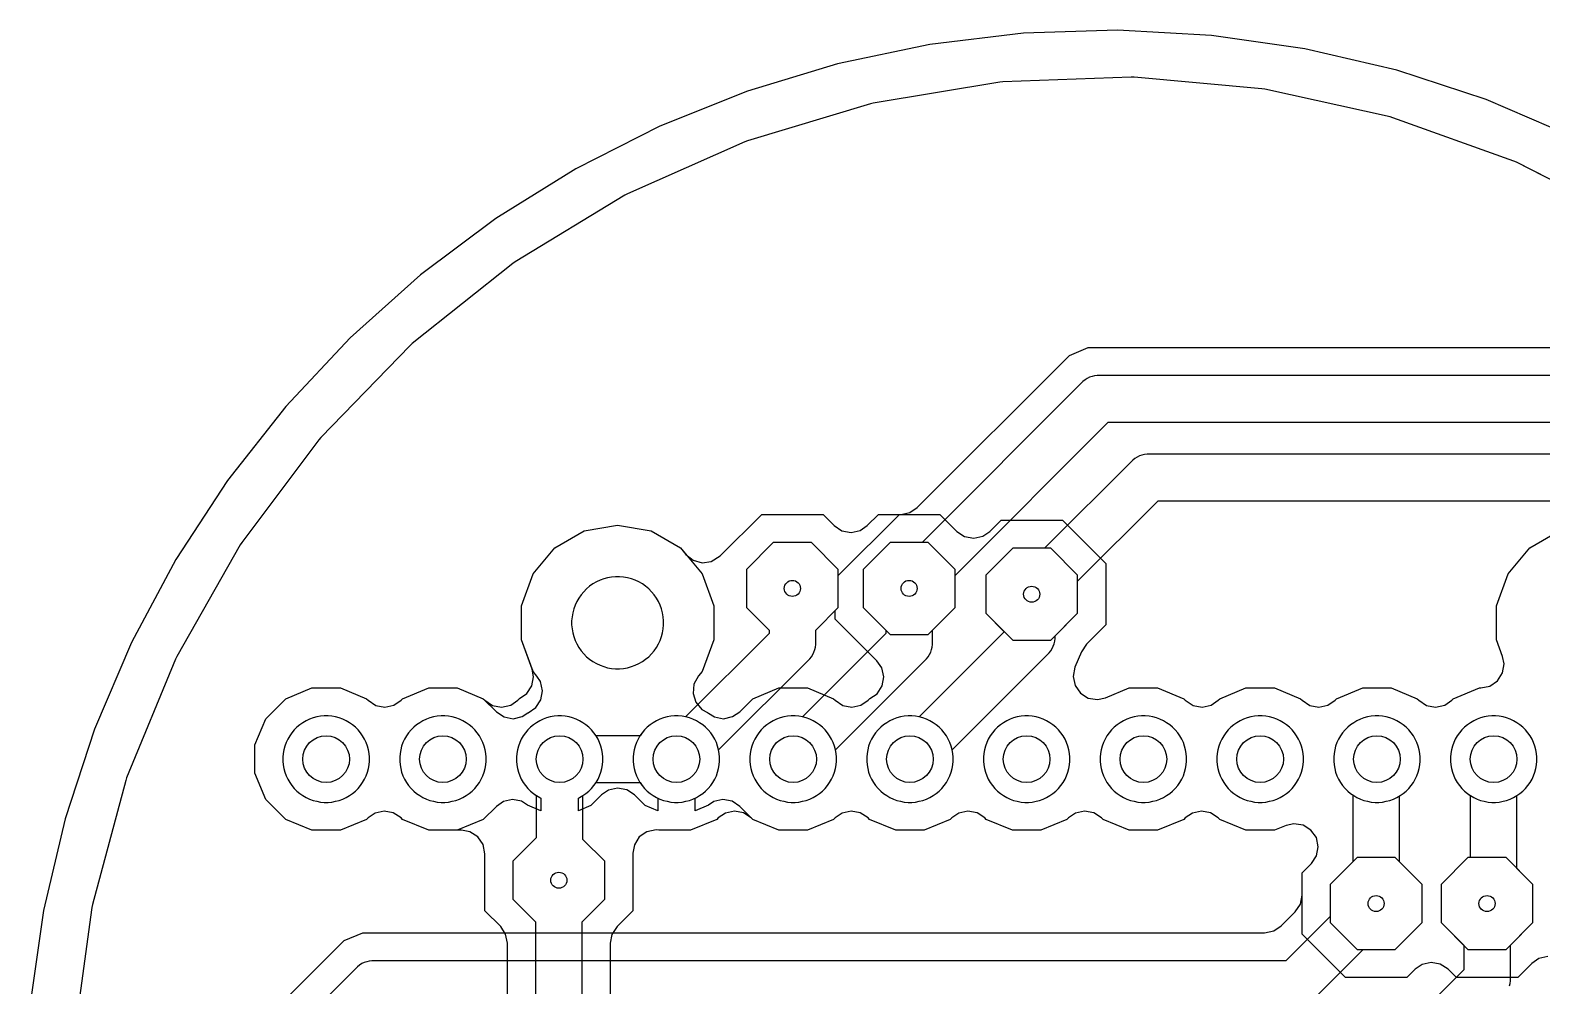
# Model space of a CAD drawing. Header units: millimetres. Extents: x 0 to 84, y 0 to 54.2.
# Drawn here: x 18.6 to 51.48, y 33.39 to 54.18 of the extents above; entities that cross this region are included whole.
import ezdxf

# ---------------------------------------------------------------- set-up
doc = ezdxf.new("R2010")
doc.units = ezdxf.units.MM

msp = doc.modelspace()

# ---------------------------------------------------------------- linework, layer by layer
at = {"layer": '16_copper'}
for points in [[(53.421, 50.039), (50.933, 51.308), (50.874, 51.333), (48.246, 52.276), (48.184, 52.294), (45.458, 52.896), (45.394, 52.905), (42.613, 53.157), (42.549, 53.159), (39.759, 53.055), (39.695, 53.049), (36.94, 52.593), (36.877, 52.578), (34.203, 51.776), (34.143, 51.754), (31.591, 50.62), (31.534, 50.59), (29.148, 49.141), (29.095, 49.104), (26.911, 47.365), (26.863, 47.322), (24.917, 45.319), (24.875, 45.27), (23.199, 43.037), (23.164, 42.983), (21.784, 40.556), (21.756, 40.498), (20.696, 37.915), (20.675, 37.854), (19.95, 35.158), (19.938, 35.095), (19.561, 32.328)], [(19.74, 28.688), (25.426, 34.374), (25.837, 34.544), (45.453, 34.544), (45.651, 34.584), (45.812, 34.693), (46.121, 35.001), (46.232, 35.17), (46.269, 35.36), (46.269, 35.846), (46.474, 36.05), (46.585, 36.218), (46.622, 36.417), (46.579, 36.615), (46.462, 36.78), (46.29, 36.886), (46.09, 36.916), (45.92, 36.878), (45.665, 36.773), (45.048, 36.773), (44.479, 37.008), (44.446, 37.042), (44.277, 37.153), (44.078, 37.19), (43.881, 37.147), (43.727, 37.042), (43.694, 37.008), (43.125, 36.773), (42.508, 36.773), (41.939, 37.008), (41.906, 37.042), (41.737, 37.153), (41.538, 37.19), (41.341, 37.147), (41.187, 37.042), (41.154, 37.008), (40.585, 36.773), (39.968, 36.773), (39.399, 37.008), (39.366, 37.042), (39.197, 37.153), (38.998, 37.19), (38.801, 37.147), (38.647, 37.042), (38.614, 37.008), (38.045, 36.773), (37.428, 36.773), (36.859, 37.008), (36.826, 37.042), (36.657, 37.153), (36.458, 37.19), (36.261, 37.147), (36.107, 37.042), (36.074, 37.008), (35.505, 36.773), (34.888, 36.773), (34.319, 37.008), (34.034, 37.293), (33.866, 37.405), (33.667, 37.442), (33.469, 37.398), (33.352, 37.318), (33.063, 37.198), (33.063, 37.475), (33.091, 37.488), (33.162, 37.529), (33.229, 37.576), (33.292, 37.628), (33.35, 37.686), (33.403, 37.749), (33.45, 37.817), (33.491, 37.888), (33.525, 37.962), (33.553, 38.039), (33.575, 38.118), (33.589, 38.199), (33.596, 38.281), (33.596, 38.363), (33.589, 38.445), (33.575, 38.526), (33.553, 38.605), (33.525, 38.682), (33.491, 38.756), (33.45, 38.827), (33.403, 38.895), (33.35, 38.958), (33.292, 39.016), (33.229, 39.068), (33.162, 39.115), (33.091, 39.156), (33.016, 39.191), (32.939, 39.219), (32.86, 39.24), (32.779, 39.255), (32.697, 39.262), (32.615, 39.262), (32.534, 39.255), (32.453, 39.24), (32.373, 39.219), (32.296, 39.191), (32.222, 39.156), (32.151, 39.115), (32.084, 39.068), (32.021, 39.016), (31.963, 38.958), (31.91, 38.895), (31.863, 38.827), (31.822, 38.756), (31.787, 38.682), (31.759, 38.605), (31.738, 38.526), (31.724, 38.445), (31.717, 38.363), (31.717, 38.281), (31.724, 38.199), (31.738, 38.118), (31.759, 38.039), (31.787, 37.962), (31.822, 37.888), (31.863, 37.817), (31.91, 37.749), (31.963, 37.686), (32.021, 37.628), (32.084, 37.576), (32.151, 37.529), (32.222, 37.488), (32.25, 37.475), (32.25, 37.198), (31.98, 37.31), (31.746, 37.544), (31.577, 37.656), (31.378, 37.693), (31.181, 37.65), (31.027, 37.544), (30.793, 37.31), (30.523, 37.198), (30.523, 37.475), (30.551, 37.488), (30.622, 37.529), (30.689, 37.576), (30.752, 37.628), (30.81, 37.686), (30.863, 37.749), (30.91, 37.817), (30.951, 37.888), (30.985, 37.962), (31.013, 38.039), (31.035, 38.118), (31.049, 38.199), (31.056, 38.281), (31.056, 38.363), (31.049, 38.445), (31.035, 38.526), (31.013, 38.605), (30.985, 38.682), (30.951, 38.756), (30.91, 38.827), (30.863, 38.895), (30.81, 38.958), (30.752, 39.016), (30.689, 39.068), (30.622, 39.115), (30.551, 39.156), (30.476, 39.191), (30.399, 39.219), (30.32, 39.24), (30.239, 39.255), (30.157, 39.262), (30.075, 39.262), (29.994, 39.255), (29.913, 39.24), (29.833, 39.219), (29.756, 39.191), (29.682, 39.156), (29.611, 39.115), (29.544, 39.068), (29.481, 39.016), (29.423, 38.958), (29.37, 38.895), (29.323, 38.827), (29.282, 38.756), (29.247, 38.682), (29.219, 38.605), (29.198, 38.526), (29.184, 38.445), (29.177, 38.363), (29.177, 38.281), (29.184, 38.199), (29.198, 38.118), (29.219, 38.039), (29.247, 37.962), (29.282, 37.888), (29.323, 37.817), (29.37, 37.749), (29.423, 37.686), (29.481, 37.628), (29.544, 37.576), (29.611, 37.529), (29.682, 37.488), (29.71, 37.475), (29.71, 37.198), (29.417, 37.319), (29.288, 37.405), (29.09, 37.442), (28.892, 37.398), (28.739, 37.293), (28.454, 37.008), (27.885, 36.773), (27.268, 36.773), (26.699, 37.008), (26.666, 37.042), (26.497, 37.153), (26.298, 37.19), (26.101, 37.147), (25.947, 37.042), (25.914, 37.008), (25.345, 36.773), (24.728, 36.773), (24.159, 37.008), (23.723, 37.444), (23.487, 38.014), (23.487, 38.63), (23.723, 39.2), (24.159, 39.636), (24.728, 39.871), (25.345, 39.871), (25.914, 39.636), (25.947, 39.602), (26.116, 39.491), (26.314, 39.454), (26.512, 39.497), (26.666, 39.602), (26.699, 39.636), (27.268, 39.871), (27.885, 39.871), (28.454, 39.636), (28.739, 39.351), (28.907, 39.239), (29.106, 39.202), (29.303, 39.246), (29.421, 39.326), (29.428, 39.329), (29.596, 39.442), (29.706, 39.611), (29.741, 39.811), (29.696, 40.008), (29.623, 40.125), (29.537, 40.227), (29.285, 40.92), (29.285, 41.658), (29.537, 42.351), (30.011, 42.917), (30.65, 43.286), (31.377, 43.414), (32.104, 43.286), (32.743, 42.917), (33.217, 42.351), (33.469, 41.658), (33.469, 40.92), (33.217, 40.227), (33.136, 40.131), (33.039, 39.953), (33.02, 39.752), (33.08, 39.559), (33.211, 39.405), (33.331, 39.335), (33.356, 39.325), (33.484, 39.239), (33.683, 39.202), (33.88, 39.246), (34.034, 39.351), (34.319, 39.636), (34.888, 39.871), (35.505, 39.871), (36.074, 39.636), (36.107, 39.602), (36.276, 39.491), (36.474, 39.454), (36.672, 39.497), (36.826, 39.602), (36.863, 39.64), (37.021, 39.746), (37.131, 39.916), (37.167, 40.115), (37.122, 40.312), (37.018, 40.462), (36.109, 41.37), (36.109, 41.553), (36.179, 41.623), (36.179, 42.319), (37.507, 43.647), (37.538, 43.647), (37.736, 43.687), (37.897, 43.795), (41.208, 47.106), (41.618, 47.276), (54.013, 47.276)], [(75.79, 46.667), (41.812, 46.667), (41.755, 46.66), (41.7, 46.648), (41.646, 46.629), (41.595, 46.604), (41.546, 46.574), (41.502, 46.538), (38.001, 43.037), (37.305, 43.037), (36.719, 42.451), (36.719, 41.623), (37.305, 41.037), (38.133, 41.037), (38.719, 41.623), (38.719, 42.319), (42.051, 45.651), (75.551, 45.651)], [(74.959, 44.958), (42.897, 44.958), (42.841, 44.952), (42.785, 44.939), (42.731, 44.92), (42.68, 44.895), (42.632, 44.865), (42.587, 44.829), (40.668, 42.91), (39.972, 42.91), (39.386, 42.324), (39.386, 41.496), (39.972, 40.91), (40.8, 40.91), (41.386, 41.496), (41.386, 42.192), (43.136, 43.942), (74.72, 43.942)], [(46.465, 33.047), (47.597, 34.179), (48.293, 34.179), (48.879, 34.765), (48.879, 35.593), (48.293, 36.179), (47.465, 36.179), (46.879, 35.593), (46.879, 34.897), (45.916, 33.934), (26.031, 33.934), (25.974, 33.928), (25.918, 33.915), (25.864, 33.896), (25.813, 33.872), (25.765, 33.841), (25.72, 33.806), (20.309, 28.394)], [(50.781, 33.387), (50.794, 33.443), (50.8, 33.499), (50.8, 34.273), (51.292, 34.765), (51.292, 35.593), (50.706, 36.179), (49.878, 36.179), (49.292, 35.593), (49.292, 34.765), (49.784, 34.273), (49.784, 33.738), (47.923, 31.877)]]:
    msp.add_lwpolyline(points, dxfattribs=at)
for points in [[(25.159, 37.389), (25.24, 37.404), (25.319, 37.425), (25.396, 37.453), (25.471, 37.488), (25.542, 37.529), (25.609, 37.576), (25.672, 37.628), (25.73, 37.686), (25.783, 37.749), (25.83, 37.817), (25.871, 37.888), (25.905, 37.962), (25.933, 38.039), (25.955, 38.118), (25.969, 38.199), (25.976, 38.281), (25.976, 38.363), (25.969, 38.445), (25.955, 38.526), (25.933, 38.605), (25.905, 38.682), (25.871, 38.756), (25.83, 38.827), (25.783, 38.895), (25.73, 38.958), (25.672, 39.016), (25.609, 39.068), (25.542, 39.115), (25.471, 39.156), (25.396, 39.191), (25.319, 39.219), (25.24, 39.24), (25.159, 39.255), (25.077, 39.262), (24.995, 39.262), (24.914, 39.255), (24.833, 39.24), (24.753, 39.219), (24.676, 39.191), (24.602, 39.156), (24.531, 39.115), (24.464, 39.068), (24.401, 39.016), (24.343, 38.958), (24.29, 38.895), (24.243, 38.827), (24.202, 38.756), (24.167, 38.682), (24.139, 38.605), (24.118, 38.526), (24.104, 38.445), (24.097, 38.363), (24.097, 38.281), (24.104, 38.199), (24.118, 38.118), (24.139, 38.039), (24.167, 37.962), (24.202, 37.888), (24.243, 37.817), (24.29, 37.749), (24.343, 37.686), (24.401, 37.628), (24.464, 37.576), (24.531, 37.529), (24.602, 37.488), (24.676, 37.453), (24.753, 37.425), (24.833, 37.404), (24.914, 37.389), (24.995, 37.382), (25.077, 37.382)], [(27.699, 37.389), (27.78, 37.404), (27.859, 37.425), (27.936, 37.453), (28.011, 37.488), (28.082, 37.529), (28.149, 37.576), (28.212, 37.628), (28.27, 37.686), (28.323, 37.749), (28.37, 37.817), (28.411, 37.888), (28.445, 37.962), (28.473, 38.039), (28.495, 38.118), (28.509, 38.199), (28.516, 38.281), (28.516, 38.363), (28.509, 38.445), (28.495, 38.526), (28.473, 38.605), (28.445, 38.682), (28.411, 38.756), (28.37, 38.827), (28.323, 38.895), (28.27, 38.958), (28.212, 39.016), (28.149, 39.068), (28.082, 39.115), (28.011, 39.156), (27.936, 39.191), (27.859, 39.219), (27.78, 39.24), (27.699, 39.255), (27.617, 39.262), (27.535, 39.262), (27.454, 39.255), (27.373, 39.24), (27.293, 39.219), (27.216, 39.191), (27.142, 39.156), (27.071, 39.115), (27.004, 39.068), (26.941, 39.016), (26.883, 38.958), (26.83, 38.895), (26.783, 38.827), (26.742, 38.756), (26.707, 38.682), (26.679, 38.605), (26.658, 38.526), (26.644, 38.445), (26.637, 38.363), (26.637, 38.281), (26.644, 38.199), (26.658, 38.118), (26.679, 38.039), (26.707, 37.962), (26.742, 37.888), (26.783, 37.817), (26.83, 37.749), (26.883, 37.686), (26.941, 37.628), (27.004, 37.576), (27.071, 37.529), (27.142, 37.488), (27.216, 37.453), (27.293, 37.425), (27.373, 37.404), (27.454, 37.389), (27.535, 37.382), (27.617, 37.382)], [(35.319, 37.389), (35.4, 37.404), (35.479, 37.425), (35.556, 37.453), (35.631, 37.488), (35.702, 37.529), (35.769, 37.576), (35.832, 37.628), (35.89, 37.686), (35.943, 37.749), (35.99, 37.817), (36.031, 37.888), (36.065, 37.962), (36.093, 38.039), (36.115, 38.118), (36.129, 38.199), (36.136, 38.281), (36.136, 38.363), (36.129, 38.445), (36.115, 38.526), (36.093, 38.605), (36.065, 38.682), (36.031, 38.756), (35.99, 38.827), (35.943, 38.895), (35.89, 38.958), (35.832, 39.016), (35.769, 39.068), (35.702, 39.115), (35.631, 39.156), (35.556, 39.191), (35.479, 39.219), (35.4, 39.24), (35.319, 39.255), (35.237, 39.262), (35.155, 39.262), (35.074, 39.255), (34.993, 39.24), (34.913, 39.219), (34.836, 39.191), (34.762, 39.156), (34.691, 39.115), (34.624, 39.068), (34.561, 39.016), (34.503, 38.958), (34.45, 38.895), (34.403, 38.827), (34.362, 38.756), (34.327, 38.682), (34.299, 38.605), (34.278, 38.526), (34.264, 38.445), (34.257, 38.363), (34.257, 38.281), (34.264, 38.199), (34.278, 38.118), (34.299, 38.039), (34.327, 37.962), (34.362, 37.888), (34.403, 37.817), (34.45, 37.749), (34.503, 37.686), (34.561, 37.628), (34.624, 37.576), (34.691, 37.529), (34.762, 37.488), (34.836, 37.453), (34.913, 37.425), (34.993, 37.404), (35.074, 37.389), (35.155, 37.382), (35.237, 37.382)], [(37.859, 37.389), (37.94, 37.404), (38.019, 37.425), (38.096, 37.453), (38.171, 37.488), (38.242, 37.529), (38.309, 37.576), (38.372, 37.628), (38.43, 37.686), (38.483, 37.749), (38.53, 37.817), (38.571, 37.888), (38.605, 37.962), (38.633, 38.039), (38.655, 38.118), (38.669, 38.199), (38.676, 38.281), (38.676, 38.363), (38.669, 38.445), (38.655, 38.526), (38.633, 38.605), (38.605, 38.682), (38.571, 38.756), (38.53, 38.827), (38.483, 38.895), (38.43, 38.958), (38.372, 39.016), (38.309, 39.068), (38.242, 39.115), (38.171, 39.156), (38.096, 39.191), (38.019, 39.219), (37.94, 39.24), (37.859, 39.255), (37.777, 39.262), (37.695, 39.262), (37.614, 39.255), (37.533, 39.24), (37.453, 39.219), (37.376, 39.191), (37.302, 39.156), (37.231, 39.115), (37.164, 39.068), (37.101, 39.016), (37.043, 38.958), (36.99, 38.895), (36.943, 38.827), (36.902, 38.756), (36.867, 38.682), (36.839, 38.605), (36.818, 38.526), (36.804, 38.445), (36.797, 38.363), (36.797, 38.281), (36.804, 38.199), (36.818, 38.118), (36.839, 38.039), (36.867, 37.962), (36.902, 37.888), (36.943, 37.817), (36.99, 37.749), (37.043, 37.686), (37.101, 37.628), (37.164, 37.576), (37.231, 37.529), (37.302, 37.488), (37.376, 37.453), (37.453, 37.425), (37.533, 37.404), (37.614, 37.389), (37.695, 37.382), (37.777, 37.382)], [(40.399, 37.389), (40.48, 37.404), (40.559, 37.425), (40.636, 37.453), (40.711, 37.488), (40.782, 37.529), (40.849, 37.576), (40.912, 37.628), (40.97, 37.686), (41.023, 37.749), (41.07, 37.817), (41.111, 37.888), (41.145, 37.962), (41.173, 38.039), (41.195, 38.118), (41.209, 38.199), (41.216, 38.281), (41.216, 38.363), (41.209, 38.445), (41.195, 38.526), (41.173, 38.605), (41.145, 38.682), (41.111, 38.756), (41.07, 38.827), (41.023, 38.895), (40.97, 38.958), (40.912, 39.016), (40.849, 39.068), (40.782, 39.115), (40.711, 39.156), (40.636, 39.191), (40.559, 39.219), (40.48, 39.24), (40.399, 39.255), (40.317, 39.262), (40.235, 39.262), (40.154, 39.255), (40.073, 39.24), (39.993, 39.219), (39.916, 39.191), (39.842, 39.156), (39.771, 39.115), (39.704, 39.068), (39.641, 39.016), (39.583, 38.958), (39.53, 38.895), (39.483, 38.827), (39.442, 38.756), (39.407, 38.682), (39.379, 38.605), (39.358, 38.526), (39.344, 38.445), (39.337, 38.363), (39.337, 38.281), (39.344, 38.199), (39.358, 38.118), (39.379, 38.039), (39.407, 37.962), (39.442, 37.888), (39.483, 37.817), (39.53, 37.749), (39.583, 37.686), (39.641, 37.628), (39.704, 37.576), (39.771, 37.529), (39.842, 37.488), (39.916, 37.453), (39.993, 37.425), (40.073, 37.404), (40.154, 37.389), (40.235, 37.382), (40.317, 37.382)], [(42.939, 37.389), (43.02, 37.404), (43.099, 37.425), (43.176, 37.453), (43.251, 37.488), (43.322, 37.529), (43.389, 37.576), (43.452, 37.628), (43.51, 37.686), (43.563, 37.749), (43.61, 37.817), (43.651, 37.888), (43.685, 37.962), (43.713, 38.039), (43.735, 38.118), (43.749, 38.199), (43.756, 38.281), (43.756, 38.363), (43.749, 38.445), (43.735, 38.526), (43.713, 38.605), (43.685, 38.682), (43.651, 38.756), (43.61, 38.827), (43.563, 38.895), (43.51, 38.958), (43.452, 39.016), (43.389, 39.068), (43.322, 39.115), (43.251, 39.156), (43.176, 39.191), (43.099, 39.219), (43.02, 39.24), (42.939, 39.255), (42.857, 39.262), (42.775, 39.262), (42.694, 39.255), (42.613, 39.24), (42.533, 39.219), (42.456, 39.191), (42.382, 39.156), (42.311, 39.115), (42.244, 39.068), (42.181, 39.016), (42.123, 38.958), (42.07, 38.895), (42.023, 38.827), (41.982, 38.756), (41.947, 38.682), (41.919, 38.605), (41.898, 38.526), (41.884, 38.445), (41.877, 38.363), (41.877, 38.281), (41.884, 38.199), (41.898, 38.118), (41.919, 38.039), (41.947, 37.962), (41.982, 37.888), (42.023, 37.817), (42.07, 37.749), (42.123, 37.686), (42.181, 37.628), (42.244, 37.576), (42.311, 37.529), (42.382, 37.488), (42.456, 37.453), (42.533, 37.425), (42.613, 37.404), (42.694, 37.389), (42.775, 37.382), (42.857, 37.382)], [(45.479, 37.389), (45.56, 37.404), (45.639, 37.425), (45.716, 37.453), (45.791, 37.488), (45.862, 37.529), (45.929, 37.576), (45.992, 37.628), (46.05, 37.686), (46.103, 37.749), (46.15, 37.817), (46.191, 37.888), (46.225, 37.962), (46.253, 38.039), (46.275, 38.118), (46.289, 38.199), (46.296, 38.281), (46.296, 38.363), (46.289, 38.445), (46.275, 38.526), (46.253, 38.605), (46.225, 38.682), (46.191, 38.756), (46.15, 38.827), (46.103, 38.895), (46.05, 38.958), (45.992, 39.016), (45.929, 39.068), (45.862, 39.115), (45.791, 39.156), (45.716, 39.191), (45.639, 39.219), (45.56, 39.24), (45.479, 39.255), (45.397, 39.262), (45.315, 39.262), (45.234, 39.255), (45.153, 39.24), (45.073, 39.219), (44.996, 39.191), (44.922, 39.156), (44.851, 39.115), (44.784, 39.068), (44.721, 39.016), (44.663, 38.958), (44.61, 38.895), (44.563, 38.827), (44.522, 38.756), (44.487, 38.682), (44.459, 38.605), (44.438, 38.526), (44.424, 38.445), (44.417, 38.363), (44.417, 38.281), (44.424, 38.199), (44.438, 38.118), (44.459, 38.039), (44.487, 37.962), (44.522, 37.888), (44.563, 37.817), (44.61, 37.749), (44.663, 37.686), (44.721, 37.628), (44.784, 37.576), (44.851, 37.529), (44.922, 37.488), (44.996, 37.453), (45.073, 37.425), (45.153, 37.404), (45.234, 37.389), (45.315, 37.382), (45.397, 37.382)], [(48.019, 37.389), (48.1, 37.404), (48.179, 37.425), (48.256, 37.453), (48.331, 37.488), (48.402, 37.529), (48.469, 37.576), (48.532, 37.628), (48.59, 37.686), (48.643, 37.749), (48.69, 37.817), (48.731, 37.888), (48.765, 37.962), (48.793, 38.039), (48.815, 38.118), (48.829, 38.199), (48.836, 38.281), (48.836, 38.363), (48.829, 38.445), (48.815, 38.526), (48.793, 38.605), (48.765, 38.682), (48.731, 38.756), (48.69, 38.827), (48.643, 38.895), (48.59, 38.958), (48.532, 39.016), (48.469, 39.068), (48.402, 39.115), (48.331, 39.156), (48.256, 39.191), (48.179, 39.219), (48.1, 39.24), (48.019, 39.255), (47.937, 39.262), (47.855, 39.262), (47.774, 39.255), (47.693, 39.24), (47.613, 39.219), (47.536, 39.191), (47.462, 39.156), (47.391, 39.115), (47.324, 39.068), (47.261, 39.016), (47.203, 38.958), (47.15, 38.895), (47.103, 38.827), (47.062, 38.756), (47.027, 38.682), (46.999, 38.605), (46.978, 38.526), (46.964, 38.445), (46.957, 38.363), (46.957, 38.281), (46.964, 38.199), (46.978, 38.118), (46.999, 38.039), (47.027, 37.962), (47.062, 37.888), (47.103, 37.817), (47.15, 37.749), (47.203, 37.686), (47.261, 37.628), (47.324, 37.576), (47.391, 37.529), (47.462, 37.488), (47.536, 37.453), (47.613, 37.425), (47.693, 37.404), (47.774, 37.389), (47.855, 37.382), (47.937, 37.382)], [(50.559, 37.389), (50.64, 37.404), (50.719, 37.425), (50.796, 37.453), (50.871, 37.488), (50.942, 37.529), (51.009, 37.576), (51.072, 37.628), (51.13, 37.686), (51.183, 37.749), (51.23, 37.817), (51.271, 37.888), (51.305, 37.962), (51.333, 38.039), (51.355, 38.118), (51.369, 38.199), (51.376, 38.281), (51.376, 38.363), (51.369, 38.445), (51.355, 38.526), (51.333, 38.605), (51.305, 38.682), (51.271, 38.756), (51.23, 38.827), (51.183, 38.895), (51.13, 38.958), (51.072, 39.016), (51.009, 39.068), (50.942, 39.115), (50.871, 39.156), (50.796, 39.191), (50.719, 39.219), (50.64, 39.24), (50.559, 39.255), (50.477, 39.262), (50.395, 39.262), (50.314, 39.255), (50.233, 39.24), (50.153, 39.219), (50.076, 39.191), (50.002, 39.156), (49.931, 39.115), (49.864, 39.068), (49.801, 39.016), (49.743, 38.958), (49.69, 38.895), (49.643, 38.827), (49.602, 38.756), (49.567, 38.682), (49.539, 38.605), (49.518, 38.526), (49.504, 38.445), (49.497, 38.363), (49.497, 38.281), (49.504, 38.199), (49.518, 38.118), (49.539, 38.039), (49.567, 37.962), (49.602, 37.888), (49.643, 37.817), (49.69, 37.749), (49.743, 37.686), (49.801, 37.628), (49.864, 37.576), (49.931, 37.529), (50.002, 37.488), (50.076, 37.453), (50.153, 37.425), (50.233, 37.404), (50.314, 37.389), (50.395, 37.382), (50.477, 37.382)]]:
    msp.add_lwpolyline(points, close=True, dxfattribs=at)
at = {"layer": '1_copper'}
for points in [[(53.301, 50.1), (50.933, 51.308), (50.874, 51.333), (48.246, 52.276), (48.184, 52.294), (45.458, 52.896), (45.394, 52.905), (42.613, 53.157), (42.549, 53.159), (39.759, 53.055), (39.695, 53.049), (36.94, 52.593), (36.877, 52.578), (34.203, 51.776), (34.143, 51.754), (31.591, 50.62), (31.534, 50.59), (29.148, 49.141), (29.095, 49.104), (26.911, 47.365), (26.863, 47.322), (24.917, 45.319), (24.875, 45.27), (23.199, 43.037), (23.164, 42.983), (21.784, 40.556), (21.756, 40.498), (20.696, 37.915), (20.675, 37.854), (19.95, 35.158), (19.938, 35.095), (19.561, 32.328)], [(28.981, 26.059), (28.981, 34.318), (28.941, 34.516), (28.833, 34.677), (28.489, 35.02), (28.489, 36.265), (28.449, 36.463), (28.335, 36.629), (28.165, 36.738), (27.981, 36.773), (27.268, 36.773), (26.699, 37.008), (26.666, 37.042), (26.497, 37.153), (26.298, 37.19), (26.101, 37.147), (25.947, 37.042), (25.914, 37.008), (25.345, 36.773), (24.728, 36.773), (24.159, 37.008), (23.723, 37.444), (23.487, 38.014), (23.487, 38.63), (23.723, 39.2), (24.159, 39.636), (24.728, 39.871), (25.345, 39.871), (25.914, 39.636), (25.947, 39.602), (26.116, 39.491), (26.314, 39.454), (26.512, 39.497), (26.666, 39.602), (26.699, 39.636), (27.268, 39.871), (27.885, 39.871), (28.454, 39.636), (28.487, 39.602), (28.656, 39.491), (28.854, 39.454), (29.052, 39.497), (29.206, 39.602), (29.241, 39.638), (29.403, 39.747), (29.514, 39.917), (29.549, 40.116), (29.519, 40.277), (29.285, 40.92), (29.285, 41.658), (29.537, 42.351), (30.011, 42.917), (30.65, 43.286), (31.377, 43.414), (32.104, 43.286), (32.743, 42.917), (32.861, 42.776), (33.019, 42.65), (33.214, 42.596), (33.414, 42.622), (33.609, 42.743), (34.512, 43.647), (35.846, 43.647), (36.09, 43.403), (36.258, 43.291), (36.457, 43.254), (36.655, 43.297), (36.808, 43.403), (37.052, 43.647), (38.386, 43.647), (38.757, 43.276), (38.925, 43.164), (39.124, 43.127), (39.322, 43.17), (39.475, 43.276), (39.719, 43.52), (41.053, 43.52), (41.996, 42.577), (41.996, 41.243), (41.576, 40.824), (41.466, 40.659), (41.326, 40.32), (41.287, 40.122), (41.329, 39.924), (41.445, 39.758), (41.616, 39.651), (41.815, 39.618), (41.99, 39.657), (42.508, 39.871), (43.125, 39.871), (43.694, 39.636), (43.727, 39.602), (43.896, 39.491), (44.094, 39.454), (44.292, 39.497), (44.446, 39.602), (44.479, 39.636), (45.048, 39.871), (45.665, 39.871), (46.234, 39.636), (46.267, 39.602), (46.436, 39.491), (46.634, 39.454), (46.832, 39.497), (46.986, 39.602), (47.019, 39.636), (47.588, 39.871), (48.205, 39.871), (48.774, 39.636), (48.807, 39.602), (48.976, 39.491), (49.174, 39.454), (49.372, 39.497), (49.526, 39.602), (49.559, 39.636), (50.128, 39.871), (50.154, 39.871), (50.352, 39.912), (50.519, 40.026), (50.628, 40.196), (50.662, 40.396), (50.632, 40.553), (50.498, 40.92), (50.498, 41.658), (50.75, 42.351), (51.225, 42.917), (51.864, 43.286)], [(30.607, 25.357), (30.607, 34.781), (31.099, 35.273), (31.099, 36.101), (30.624, 36.576), (30.624, 37.53), (30.689, 37.576), (30.752, 37.628), (30.81, 37.686), (30.863, 37.749), (30.908, 37.814), (31.865, 37.814), (31.91, 37.749), (31.963, 37.686), (32.021, 37.628), (32.084, 37.576), (32.151, 37.529), (32.222, 37.488), (32.296, 37.453), (32.373, 37.425), (32.453, 37.404), (32.534, 37.389), (32.615, 37.382), (32.697, 37.382), (32.779, 37.389), (32.86, 37.404), (32.939, 37.425), (33.016, 37.453), (33.091, 37.488), (33.162, 37.529), (33.229, 37.576), (33.292, 37.628), (33.35, 37.686), (33.403, 37.749), (33.45, 37.817), (33.491, 37.888), (33.525, 37.962), (33.553, 38.039), (33.575, 38.118), (33.589, 38.199), (33.596, 38.281), (33.596, 38.363), (33.589, 38.445), (33.575, 38.523), (35.558, 40.506), (35.594, 40.55), (35.624, 40.599), (35.649, 40.65), (35.668, 40.704), (35.681, 40.759), (35.687, 40.816), (35.687, 41.131), (36.179, 41.623), (36.179, 42.451), (35.593, 43.037), (34.765, 43.037), (34.179, 42.451), (34.179, 41.623), (34.671, 41.131), (34.671, 41.055), (32.857, 39.241), (32.779, 39.255), (32.697, 39.262), (32.615, 39.262), (32.534, 39.255), (32.453, 39.24), (32.373, 39.219), (32.296, 39.191), (32.222, 39.156), (32.151, 39.115), (32.084, 39.068), (32.021, 39.016), (31.963, 38.958), (31.91, 38.895), (31.865, 38.83), (30.908, 38.83), (30.863, 38.895), (30.81, 38.958), (30.752, 39.016), (30.689, 39.068), (30.622, 39.115), (30.551, 39.156), (30.476, 39.191), (30.399, 39.219), (30.32, 39.24), (30.239, 39.255), (30.157, 39.262), (30.075, 39.262), (29.994, 39.255), (29.913, 39.24), (29.833, 39.219), (29.756, 39.191), (29.682, 39.156), (29.611, 39.115), (29.544, 39.068), (29.481, 39.016), (29.423, 38.958), (29.37, 38.895), (29.323, 38.827), (29.282, 38.756), (29.247, 38.682), (29.219, 38.605), (29.198, 38.526), (29.184, 38.445), (29.177, 38.363), (29.177, 38.281), (29.184, 38.199), (29.198, 38.118), (29.219, 38.039), (29.247, 37.962), (29.282, 37.888), (29.323, 37.817), (29.37, 37.749), (29.423, 37.686), (29.481, 37.628), (29.544, 37.576), (29.608, 37.53), (29.608, 36.611), (29.099, 36.101), (29.099, 35.273), (29.591, 34.781), (29.591, 25.596)], [(51.617, 34.026), (51.42, 33.982), (51.266, 33.877), (50.959, 33.569), (49.625, 33.569), (49.445, 33.75), (49.276, 33.862), (49.077, 33.899), (48.88, 33.855), (48.726, 33.75), (48.546, 33.569), (47.212, 33.569), (46.269, 34.512), (46.269, 35.846), (46.474, 36.05), (46.585, 36.218), (46.622, 36.417), (46.579, 36.615), (46.462, 36.78), (46.29, 36.886), (46.09, 36.916), (45.92, 36.878), (45.665, 36.773), (45.048, 36.773), (44.479, 37.008), (44.446, 37.042), (44.277, 37.153), (44.078, 37.19), (43.881, 37.147), (43.727, 37.042), (43.694, 37.008), (43.125, 36.773), (42.508, 36.773), (41.939, 37.008), (41.906, 37.042), (41.737, 37.153), (41.538, 37.19), (41.341, 37.147), (41.187, 37.042), (41.154, 37.008), (40.585, 36.773), (39.968, 36.773), (39.399, 37.008), (39.366, 37.042), (39.197, 37.153), (38.998, 37.19), (38.801, 37.147), (38.647, 37.042), (38.614, 37.008), (38.045, 36.773), (37.428, 36.773), (36.859, 37.008), (36.826, 37.042), (36.657, 37.153), (36.458, 37.19), (36.261, 37.147), (36.107, 37.042), (36.074, 37.008), (35.505, 36.773), (34.888, 36.773), (34.319, 37.008), (34.286, 37.042), (34.117, 37.153), (33.918, 37.19), (33.721, 37.147), (33.567, 37.042), (33.534, 37.008), (32.965, 36.773), (32.277, 36.773), (32.213, 36.785), (32.015, 36.743), (31.849, 36.628), (31.741, 36.457), (31.709, 36.277), (31.709, 35.02), (31.365, 34.677), (31.254, 34.509), (31.217, 34.318), (31.217, 25.163)]]:
    msp.add_lwpolyline(points, dxfattribs=at)
for points in [[(38.134, 40.55), (38.164, 40.599), (38.189, 40.65), (38.208, 40.704), (38.221, 40.759), (38.227, 40.816), (38.227, 41.131), (38.719, 41.623), (38.719, 42.451), (38.133, 43.037), (37.305, 43.037), (36.719, 42.451), (36.719, 41.623), (37.211, 41.131), (37.211, 41.055), (35.397, 39.241), (35.319, 39.255), (35.237, 39.262), (35.155, 39.262), (35.074, 39.255), (34.993, 39.24), (34.913, 39.219), (34.836, 39.191), (34.762, 39.156), (34.691, 39.115), (34.624, 39.068), (34.561, 39.016), (34.503, 38.958), (34.45, 38.895), (34.403, 38.827), (34.362, 38.756), (34.327, 38.682), (34.299, 38.605), (34.278, 38.526), (34.264, 38.445), (34.257, 38.363), (34.257, 38.281), (34.264, 38.199), (34.278, 38.118), (34.299, 38.039), (34.327, 37.962), (34.362, 37.888), (34.403, 37.817), (34.45, 37.749), (34.503, 37.686), (34.561, 37.628), (34.624, 37.576), (34.691, 37.529), (34.762, 37.488), (34.836, 37.453), (34.913, 37.425), (34.993, 37.404), (35.074, 37.389), (35.155, 37.382), (35.237, 37.382), (35.319, 37.389), (35.4, 37.404), (35.479, 37.425), (35.556, 37.453), (35.631, 37.488), (35.702, 37.529), (35.769, 37.576), (35.832, 37.628), (35.89, 37.686), (35.943, 37.749), (35.99, 37.817), (36.031, 37.888), (36.065, 37.962), (36.093, 38.039), (36.115, 38.118), (36.129, 38.199), (36.136, 38.281), (36.136, 38.363), (36.129, 38.445), (36.115, 38.523), (38.098, 40.506)], [(40.801, 40.677), (40.831, 40.726), (40.856, 40.777), (40.875, 40.831), (40.888, 40.886), (40.894, 40.943), (40.894, 41.004), (41.386, 41.496), (41.386, 42.324), (40.8, 42.91), (39.972, 42.91), (39.386, 42.324), (39.386, 41.496), (39.789, 41.093), (37.937, 39.241), (37.859, 39.255), (37.777, 39.262), (37.695, 39.262), (37.614, 39.255), (37.533, 39.24), (37.453, 39.219), (37.376, 39.191), (37.302, 39.156), (37.231, 39.115), (37.164, 39.068), (37.101, 39.016), (37.043, 38.958), (36.99, 38.895), (36.943, 38.827), (36.902, 38.756), (36.867, 38.682), (36.839, 38.605), (36.818, 38.526), (36.804, 38.445), (36.797, 38.363), (36.797, 38.281), (36.804, 38.199), (36.818, 38.118), (36.839, 38.039), (36.867, 37.962), (36.902, 37.888), (36.943, 37.817), (36.99, 37.749), (37.043, 37.686), (37.101, 37.628), (37.164, 37.576), (37.231, 37.529), (37.302, 37.488), (37.376, 37.453), (37.453, 37.425), (37.533, 37.404), (37.614, 37.389), (37.695, 37.382), (37.777, 37.382), (37.859, 37.389), (37.94, 37.404), (38.019, 37.425), (38.096, 37.453), (38.171, 37.488), (38.242, 37.529), (38.309, 37.576), (38.372, 37.628), (38.43, 37.686), (38.483, 37.749), (38.53, 37.817), (38.571, 37.888), (38.605, 37.962), (38.633, 38.039), (38.655, 38.118), (38.669, 38.199), (38.676, 38.281), (38.676, 38.363), (38.669, 38.445), (38.655, 38.523), (40.765, 40.633)], [(25.159, 37.389), (25.24, 37.404), (25.319, 37.425), (25.396, 37.453), (25.471, 37.488), (25.542, 37.529), (25.609, 37.576), (25.672, 37.628), (25.73, 37.686), (25.783, 37.749), (25.83, 37.817), (25.871, 37.888), (25.905, 37.962), (25.933, 38.039), (25.955, 38.118), (25.969, 38.199), (25.976, 38.281), (25.976, 38.363), (25.969, 38.445), (25.955, 38.526), (25.933, 38.605), (25.905, 38.682), (25.871, 38.756), (25.83, 38.827), (25.783, 38.895), (25.73, 38.958), (25.672, 39.016), (25.609, 39.068), (25.542, 39.115), (25.471, 39.156), (25.396, 39.191), (25.319, 39.219), (25.24, 39.24), (25.159, 39.255), (25.077, 39.262), (24.995, 39.262), (24.914, 39.255), (24.833, 39.24), (24.753, 39.219), (24.676, 39.191), (24.602, 39.156), (24.531, 39.115), (24.464, 39.068), (24.401, 39.016), (24.343, 38.958), (24.29, 38.895), (24.243, 38.827), (24.202, 38.756), (24.167, 38.682), (24.139, 38.605), (24.118, 38.526), (24.104, 38.445), (24.097, 38.363), (24.097, 38.281), (24.104, 38.199), (24.118, 38.118), (24.139, 38.039), (24.167, 37.962), (24.202, 37.888), (24.243, 37.817), (24.29, 37.749), (24.343, 37.686), (24.401, 37.628), (24.464, 37.576), (24.531, 37.529), (24.602, 37.488), (24.676, 37.453), (24.753, 37.425), (24.833, 37.404), (24.914, 37.389), (24.995, 37.382), (25.077, 37.382)], [(27.699, 37.389), (27.78, 37.404), (27.859, 37.425), (27.936, 37.453), (28.011, 37.488), (28.082, 37.529), (28.149, 37.576), (28.212, 37.628), (28.27, 37.686), (28.323, 37.749), (28.37, 37.817), (28.411, 37.888), (28.445, 37.962), (28.473, 38.039), (28.495, 38.118), (28.509, 38.199), (28.516, 38.281), (28.516, 38.363), (28.509, 38.445), (28.495, 38.526), (28.473, 38.605), (28.445, 38.682), (28.411, 38.756), (28.37, 38.827), (28.323, 38.895), (28.27, 38.958), (28.212, 39.016), (28.149, 39.068), (28.082, 39.115), (28.011, 39.156), (27.936, 39.191), (27.859, 39.219), (27.78, 39.24), (27.699, 39.255), (27.617, 39.262), (27.535, 39.262), (27.454, 39.255), (27.373, 39.24), (27.293, 39.219), (27.216, 39.191), (27.142, 39.156), (27.071, 39.115), (27.004, 39.068), (26.941, 39.016), (26.883, 38.958), (26.83, 38.895), (26.783, 38.827), (26.742, 38.756), (26.707, 38.682), (26.679, 38.605), (26.658, 38.526), (26.644, 38.445), (26.637, 38.363), (26.637, 38.281), (26.644, 38.199), (26.658, 38.118), (26.679, 38.039), (26.707, 37.962), (26.742, 37.888), (26.783, 37.817), (26.83, 37.749), (26.883, 37.686), (26.941, 37.628), (27.004, 37.576), (27.071, 37.529), (27.142, 37.488), (27.216, 37.453), (27.293, 37.425), (27.373, 37.404), (27.454, 37.389), (27.535, 37.382), (27.617, 37.382)], [(40.399, 37.389), (40.48, 37.404), (40.559, 37.425), (40.636, 37.453), (40.711, 37.488), (40.782, 37.529), (40.849, 37.576), (40.912, 37.628), (40.97, 37.686), (41.023, 37.749), (41.07, 37.817), (41.111, 37.888), (41.145, 37.962), (41.173, 38.039), (41.195, 38.118), (41.209, 38.199), (41.216, 38.281), (41.216, 38.363), (41.209, 38.445), (41.195, 38.526), (41.173, 38.605), (41.145, 38.682), (41.111, 38.756), (41.07, 38.827), (41.023, 38.895), (40.97, 38.958), (40.912, 39.016), (40.849, 39.068), (40.782, 39.115), (40.711, 39.156), (40.636, 39.191), (40.559, 39.219), (40.48, 39.24), (40.399, 39.255), (40.317, 39.262), (40.235, 39.262), (40.154, 39.255), (40.073, 39.24), (39.993, 39.219), (39.916, 39.191), (39.842, 39.156), (39.771, 39.115), (39.704, 39.068), (39.641, 39.016), (39.583, 38.958), (39.53, 38.895), (39.483, 38.827), (39.442, 38.756), (39.407, 38.682), (39.379, 38.605), (39.358, 38.526), (39.344, 38.445), (39.337, 38.363), (39.337, 38.281), (39.344, 38.199), (39.358, 38.118), (39.379, 38.039), (39.407, 37.962), (39.442, 37.888), (39.483, 37.817), (39.53, 37.749), (39.583, 37.686), (39.641, 37.628), (39.704, 37.576), (39.771, 37.529), (39.842, 37.488), (39.916, 37.453), (39.993, 37.425), (40.073, 37.404), (40.154, 37.389), (40.235, 37.382), (40.317, 37.382)], [(42.939, 37.389), (43.02, 37.404), (43.099, 37.425), (43.176, 37.453), (43.251, 37.488), (43.322, 37.529), (43.389, 37.576), (43.452, 37.628), (43.51, 37.686), (43.563, 37.749), (43.61, 37.817), (43.651, 37.888), (43.685, 37.962), (43.713, 38.039), (43.735, 38.118), (43.749, 38.199), (43.756, 38.281), (43.756, 38.363), (43.749, 38.445), (43.735, 38.526), (43.713, 38.605), (43.685, 38.682), (43.651, 38.756), (43.61, 38.827), (43.563, 38.895), (43.51, 38.958), (43.452, 39.016), (43.389, 39.068), (43.322, 39.115), (43.251, 39.156), (43.176, 39.191), (43.099, 39.219), (43.02, 39.24), (42.939, 39.255), (42.857, 39.262), (42.775, 39.262), (42.694, 39.255), (42.613, 39.24), (42.533, 39.219), (42.456, 39.191), (42.382, 39.156), (42.311, 39.115), (42.244, 39.068), (42.181, 39.016), (42.123, 38.958), (42.07, 38.895), (42.023, 38.827), (41.982, 38.756), (41.947, 38.682), (41.919, 38.605), (41.898, 38.526), (41.884, 38.445), (41.877, 38.363), (41.877, 38.281), (41.884, 38.199), (41.898, 38.118), (41.919, 38.039), (41.947, 37.962), (41.982, 37.888), (42.023, 37.817), (42.07, 37.749), (42.123, 37.686), (42.181, 37.628), (42.244, 37.576), (42.311, 37.529), (42.382, 37.488), (42.456, 37.453), (42.533, 37.425), (42.613, 37.404), (42.694, 37.389), (42.775, 37.382), (42.857, 37.382)], [(45.479, 37.389), (45.56, 37.404), (45.639, 37.425), (45.716, 37.453), (45.791, 37.488), (45.862, 37.529), (45.929, 37.576), (45.992, 37.628), (46.05, 37.686), (46.103, 37.749), (46.15, 37.817), (46.191, 37.888), (46.225, 37.962), (46.253, 38.039), (46.275, 38.118), (46.289, 38.199), (46.296, 38.281), (46.296, 38.363), (46.289, 38.445), (46.275, 38.526), (46.253, 38.605), (46.225, 38.682), (46.191, 38.756), (46.15, 38.827), (46.103, 38.895), (46.05, 38.958), (45.992, 39.016), (45.929, 39.068), (45.862, 39.115), (45.791, 39.156), (45.716, 39.191), (45.639, 39.219), (45.56, 39.24), (45.479, 39.255), (45.397, 39.262), (45.315, 39.262), (45.234, 39.255), (45.153, 39.24), (45.073, 39.219), (44.996, 39.191), (44.922, 39.156), (44.851, 39.115), (44.784, 39.068), (44.721, 39.016), (44.663, 38.958), (44.61, 38.895), (44.563, 38.827), (44.522, 38.756), (44.487, 38.682), (44.459, 38.605), (44.438, 38.526), (44.424, 38.445), (44.417, 38.363), (44.417, 38.281), (44.424, 38.199), (44.438, 38.118), (44.459, 38.039), (44.487, 37.962), (44.522, 37.888), (44.563, 37.817), (44.61, 37.749), (44.663, 37.686), (44.721, 37.628), (44.784, 37.576), (44.851, 37.529), (44.922, 37.488), (44.996, 37.453), (45.073, 37.425), (45.153, 37.404), (45.234, 37.389), (45.315, 37.382), (45.397, 37.382)], [(48.879, 34.765), (48.879, 35.593), (48.387, 36.085), (48.387, 37.52), (48.402, 37.529), (48.469, 37.576), (48.532, 37.628), (48.59, 37.686), (48.643, 37.749), (48.69, 37.817), (48.731, 37.888), (48.765, 37.962), (48.793, 38.039), (48.815, 38.118), (48.829, 38.199), (48.836, 38.281), (48.836, 38.363), (48.829, 38.445), (48.815, 38.526), (48.793, 38.605), (48.765, 38.682), (48.731, 38.756), (48.69, 38.827), (48.643, 38.895), (48.59, 38.958), (48.532, 39.016), (48.469, 39.068), (48.402, 39.115), (48.331, 39.156), (48.256, 39.191), (48.179, 39.219), (48.1, 39.24), (48.019, 39.255), (47.937, 39.262), (47.855, 39.262), (47.774, 39.255), (47.693, 39.24), (47.613, 39.219), (47.536, 39.191), (47.462, 39.156), (47.391, 39.115), (47.324, 39.068), (47.261, 39.016), (47.203, 38.958), (47.15, 38.895), (47.103, 38.827), (47.062, 38.756), (47.027, 38.682), (46.999, 38.605), (46.978, 38.526), (46.964, 38.445), (46.957, 38.363), (46.957, 38.281), (46.964, 38.199), (46.978, 38.118), (46.999, 38.039), (47.027, 37.962), (47.062, 37.888), (47.103, 37.817), (47.15, 37.749), (47.203, 37.686), (47.261, 37.628), (47.324, 37.576), (47.371, 37.543), (47.371, 36.085), (46.879, 35.593), (46.879, 34.765), (47.465, 34.179), (48.293, 34.179)], [(51.292, 34.765), (51.292, 35.593), (50.944, 35.941), (50.944, 37.53), (51.009, 37.576), (51.072, 37.628), (51.13, 37.686), (51.183, 37.749), (51.23, 37.817), (51.271, 37.888), (51.305, 37.962), (51.333, 38.039), (51.355, 38.118), (51.369, 38.199), (51.376, 38.281), (51.376, 38.363), (51.369, 38.445), (51.355, 38.526), (51.333, 38.605), (51.305, 38.682), (51.271, 38.756), (51.23, 38.827), (51.183, 38.895), (51.13, 38.958), (51.072, 39.016), (51.009, 39.068), (50.942, 39.115), (50.871, 39.156), (50.796, 39.191), (50.719, 39.219), (50.64, 39.24), (50.559, 39.255), (50.477, 39.262), (50.395, 39.262), (50.314, 39.255), (50.233, 39.24), (50.153, 39.219), (50.076, 39.191), (50.002, 39.156), (49.931, 39.115), (49.864, 39.068), (49.801, 39.016), (49.743, 38.958), (49.69, 38.895), (49.643, 38.827), (49.602, 38.756), (49.567, 38.682), (49.539, 38.605), (49.518, 38.526), (49.504, 38.445), (49.497, 38.363), (49.497, 38.281), (49.504, 38.199), (49.518, 38.118), (49.539, 38.039), (49.567, 37.962), (49.602, 37.888), (49.643, 37.817), (49.69, 37.749), (49.743, 37.686), (49.801, 37.628), (49.864, 37.576), (49.928, 37.53), (49.928, 36.179), (49.878, 36.179), (49.292, 35.593), (49.292, 34.765), (49.878, 34.179), (50.706, 34.179)]]:
    msp.add_lwpolyline(points, close=True, dxfattribs=at)
at = {"layer": 'drills_PTH'}
for centre in [(25.036, 38.322), (27.576, 38.322), (30.116, 38.322), (32.656, 38.322), (35.196, 38.322), (37.736, 38.322), (40.276, 38.322), (42.816, 38.322), (45.356, 38.322), (47.896, 38.322), (50.436, 38.322)]:
    msp.add_circle(centre, 0.508, dxfattribs=at)
at = {"layer": 'drills_via_1_16'}
for centre in [(35.179, 42.037), (37.719, 42.037), (40.386, 41.91), (30.099, 35.687), (47.879, 35.179), (50.292, 35.179)]:
    msp.add_circle(centre, 0.175, dxfattribs=at)
at = {"layer": 'holes'}
msp.add_lwpolyline([(32.377, 41.246), (32.377, 41.333), (32.369, 41.42), (32.354, 41.506), (32.332, 41.59), (32.302, 41.672), (32.265, 41.751), (32.221, 41.827), (32.171, 41.899), (32.115, 41.965), (32.053, 42.027), (31.986, 42.083), (31.915, 42.133), (31.839, 42.177), (31.76, 42.214), (31.678, 42.244), (31.594, 42.266), (31.508, 42.282), (31.421, 42.289), (31.333, 42.289), (31.246, 42.282), (31.16, 42.266), (31.076, 42.244), (30.994, 42.214), (30.915, 42.177), (30.839, 42.133), (30.768, 42.083), (30.701, 42.027), (30.639, 41.965), (30.583, 41.899), (30.533, 41.827), (30.489, 41.751), (30.452, 41.672), (30.422, 41.59), (30.4, 41.506), (30.385, 41.42), (30.377, 41.333), (30.377, 41.246), (30.385, 41.159), (30.4, 41.073), (30.422, 40.988), (30.452, 40.906), (30.489, 40.827), (30.533, 40.751), (30.583, 40.68), (30.639, 40.613), (30.701, 40.551), (30.768, 40.495), (30.839, 40.445), (30.915, 40.401), (30.994, 40.364), (31.076, 40.335), (31.16, 40.312), (31.246, 40.297), (31.333, 40.289), (31.421, 40.289), (31.508, 40.297), (31.594, 40.312), (31.678, 40.335), (31.76, 40.364), (31.839, 40.401), (31.915, 40.445), (31.986, 40.495), (32.053, 40.551), (32.115, 40.613), (32.171, 40.68), (32.221, 40.751), (32.265, 40.827), (32.302, 40.906), (32.332, 40.988), (32.354, 41.073), (32.369, 41.159), (32.377, 41.246)], close=True, dxfattribs=at)
at = {"layer": 'outline'}
msp.add_lwpolyline([(52.159, 51.865), (50.275, 52.671), (48.327, 53.31), (46.33, 53.777), (44.301, 54.068), (42.254, 54.181), (40.205, 54.115), (38.169, 53.871), (36.163, 53.45), (34.201, 52.856), (32.298, 52.094), (30.468, 51.168), (28.727, 50.087), (27.086, 48.857), (25.559, 47.49), (24.156, 45.994), (22.89, 44.382), (21.768, 42.666), (20.801, 40.859), (19.995, 38.974), (19.356, 37.026), (18.889, 35.029), (18.598, 33)], dxfattribs=at)

doc.saveas('drawing.dxf')
